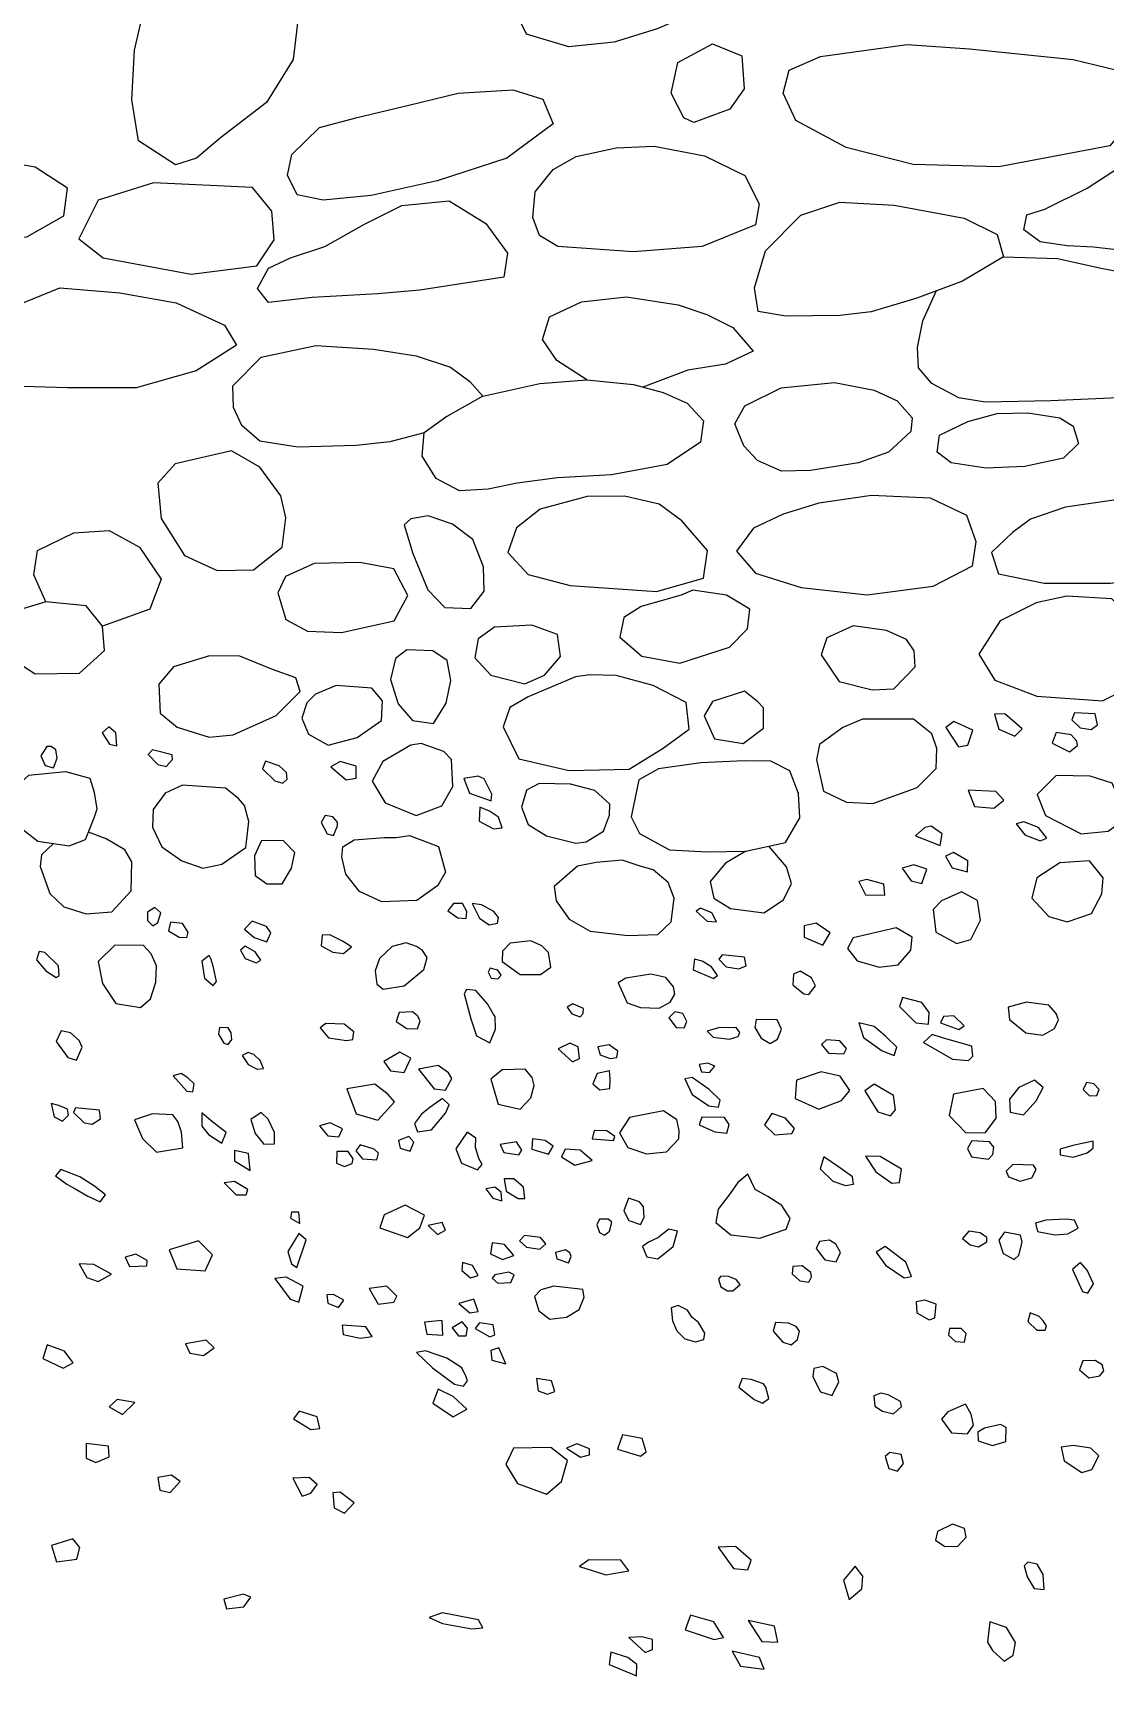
# Model space of a CAD drawing. Header units: millimetres. Extents: x 39 to 1913, y -1214 to 273.
# Drawn here: x 1059.03 to 1088.75, y 164.8 to 210.53 of the extents above; entities that cross this region are included whole.
import ezdxf

# ---------------------------------------------------------------- set-up
doc = ezdxf.new("R2010")
doc.units = ezdxf.units.MM
picture_1 = doc.add_image_def('image7.jpeg', size_in_pixel=(4032, 3024))

msp = doc.modelspace()

# ---------------------------------------------------------------- linework, layer by layer
at = {"color": 7, "true_color": 0xd6f5ff}
for points in [[(1072.858, 211.816), (1074.035, 212.842), (1075.344, 213.886), (1076.503, 214.73), (1077.547, 215.459), (1078.475, 215.559), (1079.784, 214.764), (1080.894, 214.25), (1081.192, 213.621), (1079.933, 212.677), (1078.757, 211.882), (1077.564, 211.17), (1076.338, 210.64), (1075.145, 210.275), (1073.886, 210.143), (1072.709, 210.491), (1072.461, 211.004), (1072.858, 211.816)], [(1062.987, 206.876), (1061.954, 207.538), (1061.769, 208.676), (1061.848, 210.052), (1062.139, 211.322), (1062.51, 212.724), (1062.828, 213.836), (1063.304, 214.603), (1065.051, 214.815), (1065.846, 214.894), (1066.402, 214.418), (1066.534, 212.83), (1066.402, 211.11), (1066.243, 209.787), (1065.502, 208.596), (1064.231, 207.617), (1063.569, 207.061), (1062.987, 206.876)], [(1078.684, 209.889), (1078.75, 208.976), (1078.351, 208.411), (1077.355, 208.046), (1077.072, 208.179), (1076.723, 208.86), (1076.906, 209.706), (1077.87, 210.221), (1078.684, 209.889)], [(1080.86, 209.872), (1083.268, 210.205), (1084.996, 210.088), (1087.87, 209.789), (1089.398, 209.424), (1089.929, 208.627), (1088.883, 207.398), (1085.81, 206.817), (1083.434, 206.884), (1081.574, 207.348), (1080.179, 208.096), (1079.83, 208.86), (1079.996, 209.491), (1080.86, 209.872)], [(1066.208, 207.156), (1066.974, 207.905), (1068.023, 208.188), (1069.456, 208.521), (1070.821, 208.854), (1072.337, 208.954), (1073.17, 208.688), (1073.453, 208.005), (1072.17, 207.056), (1070.238, 206.424), (1068.406, 206.024), (1067.074, 205.891), (1066.358, 206.041), (1066.091, 206.59), (1066.208, 207.156)], [(1087.087, 205.64), (1088.253, 206.222), (1089.152, 206.805), (1089.769, 207.504), (1090.385, 207.871), (1091.134, 207.904), (1092.567, 207.471), (1094.082, 207.121), (1095.131, 206.938), (1095.598, 206.639), (1095.681, 205.973), (1095.231, 205.307), (1093.732, 204.624), (1092.333, 204.424), (1090.685, 204.408), (1089.719, 204.441), (1088.436, 204.591), (1087.703, 204.624), (1086.954, 204.741), (1086.504, 205.074), (1086.588, 205.49), (1087.087, 205.64)], [(1075.201, 207.339), (1076.251, 207.389), (1077.65, 207.123), (1078.766, 206.574), (1079.165, 205.791), (1079.065, 205.208), (1077.583, 204.609), (1075.668, 204.459), (1073.586, 204.609), (1073.07, 204.909), (1072.886, 205.408), (1072.953, 206.124), (1073.453, 206.74), (1074.086, 207.106), (1075.201, 207.339)], [(1056.243, 207.139), (1054.661, 206.54), (1053.912, 206.107), (1054.011, 205.374), (1054.694, 204.692), (1055.91, 204.608), (1057.442, 204.842), (1058.858, 204.875), (1059.891, 205.458), (1059.991, 206.223), (1059.091, 206.806), (1057.842, 207.022), (1056.776, 207.139), (1056.243, 207.139)], [(1065.12, 206.24), (1062.372, 206.373), (1060.84, 205.89), (1060.307, 204.825), (1060.973, 204.292), (1063.421, 203.843), (1065.237, 204.076), (1065.72, 204.792), (1065.653, 205.591), (1065.12, 206.24)], [(1066.175, 204.293), (1067.124, 204.609), (1068.223, 205.225), (1069.256, 205.741), (1070.571, 205.874), (1071.587, 205.242), (1072.187, 204.426), (1072.087, 203.76), (1069.755, 203.394), (1068.589, 203.294), (1066.774, 203.194), (1065.558, 203.061), (1065.258, 203.444), (1065.558, 204.01), (1066.175, 204.293)], [(1081.403, 202.695), (1079.904, 202.678), (1079.138, 202.811), (1079.038, 203.461), (1079.337, 204.493), (1080.32, 205.475), (1081.403, 205.841), (1082.902, 205.758), (1084.85, 205.392), (1085.766, 204.942), (1085.933, 204.326), (1084.8, 203.644), (1083.535, 203.178), (1082.269, 202.795), (1081.403, 202.695)], [(1085.933, 204.326), (1087.432, 204.276), (1088.648, 204.01), (1090.613, 203.627), (1091.795, 203.311), (1092.811, 202.861), (1093.611, 202.478), (1093.944, 201.929), (1093.894, 201.43), (1092.911, 200.88), (1091.329, 200.597), (1089.53, 200.431), (1087.249, 200.331), (1085.433, 200.297), (1084.7, 200.414), (1083.951, 200.814), (1083.584, 201.246), (1083.551, 201.812), (1083.701, 202.545), (1084.068, 203.374)], [(1058.136, 202.508), (1058.775, 203.06), (1059.774, 203.46), (1061.44, 203.326), (1063.005, 203.043), (1064.337, 202.427), (1064.671, 201.878), (1063.555, 201.162), (1061.889, 200.696), (1059.991, 200.696), (1058.758, 200.729), (1057.892, 201.062), (1057.513, 201.625)], [(1074.385, 200.913), (1073.553, 201.446), (1073.153, 202.028), (1073.353, 202.661), (1074.235, 203.077), (1075.485, 203.211), (1076.917, 202.994), (1077.716, 202.728), (1078.432, 202.361), (1078.999, 201.712), (1078.233, 201.346), (1077.183, 201.179), (1075.94, 200.712)], [(1064.576, 200.747), (1065.358, 201.546), (1066.874, 201.862), (1068.473, 201.762), (1069.655, 201.579), (1070.605, 201.263), (1071.138, 200.863), (1071.504, 200.464), (1070.505, 199.897), (1069.872, 199.448), (1068.923, 199.198), (1067.99, 199.098), (1066.374, 199.048), (1065.325, 199.215), (1064.825, 199.648), (1064.592, 200.147), (1064.576, 200.747)], [(1071.504, 200.464), (1073.086, 200.813), (1074.385, 200.913), (1075.684, 200.78), (1076.501, 200.563), (1077.167, 200.264), (1077.616, 199.781), (1077.533, 199.182), (1076.617, 198.566), (1075.068, 198.283), (1073.569, 198.199), (1072.453, 198.049), (1071.654, 197.883), (1070.855, 197.833), (1070.205, 198.183), (1069.822, 198.799), (1069.872, 199.448)], [(1078.771, 200.195), (1079.77, 200.695), (1081.253, 200.844), (1082.352, 200.628), (1082.985, 200.328), (1083.401, 199.862), (1083.368, 199.479), (1082.752, 198.913), (1081.919, 198.614), (1080.587, 198.397), (1079.787, 198.38), (1079.121, 198.68), (1078.738, 199.08), (1078.488, 199.696), (1078.771, 200.195)], [(1084.167, 199.379), (1084.95, 199.762), (1085.766, 199.979), (1086.616, 199.995), (1087.498, 199.862), (1087.865, 199.629), (1088.015, 199.146), (1087.598, 198.747), (1086.532, 198.514), (1085.45, 198.464), (1084.484, 198.614), (1084.101, 198.913), (1084.167, 199.379)], [(1064.537, 198.949), (1062.977, 198.586), (1062.496, 198.052), (1062.582, 197.069), (1063.234, 196.044), (1064.142, 195.627), (1065.146, 195.648), (1065.937, 196.279), (1066.044, 197.09), (1065.905, 197.699), (1065.317, 198.49), (1064.537, 198.949)], [(1076.392, 197.464), (1075.431, 197.688), (1074.394, 197.678), (1073.09, 197.325), (1072.439, 196.812), (1072.193, 196.129), (1072.759, 195.52), (1073.924, 195.21), (1076.317, 195.05), (1077.621, 195.413), (1077.728, 196.182), (1077.023, 197.005), (1076.392, 197.464)], [(1083.916, 197.636), (1082.275, 197.705), (1080.822, 197.5), (1079.83, 197.192), (1079.01, 196.799), (1078.531, 196.167), (1079.061, 195.551), (1080.326, 195.158), (1082.155, 194.953), (1083.985, 195.193), (1085.079, 195.757), (1085.181, 196.423), (1084.925, 197.158), (1083.916, 197.636)], [(1090.601, 197.483), (1089.062, 197.585), (1087.66, 197.38), (1086.686, 197.055), (1086.19, 196.679), (1085.609, 196.132), (1085.797, 195.534), (1087.062, 195.278), (1088.908, 195.278), (1090.926, 195.569), (1091.387, 195.791), (1091.678, 196.679), (1091.336, 197.26), (1090.601, 197.483)], [(1071.227, 196.492), (1070.66, 196.909), (1069.987, 197.144), (1069.506, 197.058), (1069.324, 196.898), (1069.56, 196.097), (1069.976, 195.093), (1070.446, 194.602), (1071.173, 194.58), (1071.536, 195.061), (1071.526, 195.734), (1071.227, 196.492)], [(1059.384, 194.761), (1059.053, 195.508), (1059.16, 196.181), (1060.165, 196.673), (1061.148, 196.737), (1061.981, 196.277), (1062.59, 195.391), (1062.27, 194.558), (1060.955, 194.088)], [(1068.096, 195.851), (1066.824, 195.819), (1066.033, 195.467), (1065.82, 195.007), (1066.044, 194.27), (1066.642, 193.95), (1067.583, 193.907), (1069.047, 194.238), (1069.421, 194.933), (1069.036, 195.68), (1068.096, 195.851)], [(1077.001, 194.943), (1075.89, 194.633), (1075.409, 194.324), (1075.302, 193.779), (1075.911, 193.255), (1076.969, 193.063), (1078.337, 193.501), (1078.839, 194.014), (1078.903, 194.559), (1078.262, 194.943), (1077.322, 195.082), (1077.001, 194.943)], [(1088.939, 194.843), (1087.692, 194.918), (1086.846, 194.734), (1085.849, 194.236), (1085.253, 193.315), (1085.697, 192.589), (1086.857, 192.144), (1088.678, 192.014), (1089.882, 192.61), (1090.088, 193.195), (1089.578, 194.247), (1088.939, 194.843)], [(1060.506, 194.654), (1059.384, 194.761), (1058.262, 194.419), (1058.027, 193.863), (1058.327, 193.265), (1059.096, 192.763), (1060.325, 192.785), (1061.019, 193.415), (1060.955, 194.088), (1060.506, 194.654)], [(1073.577, 193.854), (1072.861, 194.11), (1071.825, 194.057), (1071.376, 193.736), (1071.28, 193.213), (1071.729, 192.732), (1072.669, 192.487), (1073.214, 192.732), (1073.652, 193.245), (1073.577, 193.854)], [(1083.247, 193.716), (1082.694, 193.965), (1081.773, 194.095), (1081.036, 193.759), (1080.884, 193.293), (1081.383, 192.556), (1082.293, 192.318), (1082.9, 192.35), (1083.486, 192.957), (1083.464, 193.401), (1083.247, 193.716)], [(1065.67, 192.882), (1064.762, 193.256), (1063.928, 193.266), (1062.924, 192.957), (1062.518, 192.476), (1062.56, 191.675), (1063.031, 191.29), (1063.918, 191.012), (1064.58, 191.077), (1065.777, 191.611), (1066.439, 192.273), (1066.322, 192.657), (1065.67, 192.882)], [(1070.115, 193.405), (1069.399, 193.427), (1069.079, 193.192), (1068.94, 192.604), (1069.154, 191.931), (1069.549, 191.472), (1070.137, 191.386), (1070.489, 191.952), (1070.617, 192.583), (1070.511, 193.138), (1070.115, 193.405)], [(1074.075, 192.683), (1073.416, 192.406), (1072.758, 192.129), (1072.256, 191.834), (1072.065, 191.298), (1072.498, 190.414), (1073.901, 190.086), (1075.564, 190.12), (1076.5, 190.709), (1077.227, 191.228), (1077.14, 191.973), (1076.222, 192.44), (1075.201, 192.717), (1074.473, 192.735), (1074.075, 192.683)], [(1068.427, 192.369), (1067.433, 192.444), (1066.867, 192.198), (1066.621, 191.963), (1066.482, 191.536), (1066.674, 191.098), (1067.219, 190.788), (1068.021, 191.002), (1068.694, 191.472), (1068.726, 192.017), (1068.427, 192.369)], [(1078.759, 192.285), (1077.87, 192.003), (1077.643, 191.603), (1077.925, 190.963), (1078.716, 190.833), (1079.28, 191.256), (1079.28, 191.819), (1079.128, 191.993), (1078.759, 192.285)], [(1085.979, 191.657), (1085.686, 191.646), (1085.806, 191.234), (1086.25, 191.039), (1086.456, 191.245), (1085.979, 191.657)], [(1088.483, 191.657), (1087.909, 191.689), (1087.833, 191.494), (1088.06, 191.267), (1088.364, 191.223), (1088.548, 191.353), (1088.483, 191.657)], [(1061.331, 191.131), (1061.13, 191.299), (1060.951, 191.131), (1061.152, 190.818), (1061.354, 190.773), (1061.354, 190.773), (1061.331, 191.131)], [(1083.442, 191.505), (1082.033, 191.505), (1081.48, 191.277), (1080.841, 190.811), (1080.754, 190.378), (1080.949, 189.511), (1081.589, 189.208), (1082.315, 189.175), (1083.54, 189.619), (1084.071, 190.14), (1084.093, 190.692), (1083.952, 191.104), (1083.442, 191.505)], [(1084.559, 191.44), (1084.342, 191.277), (1084.689, 190.746), (1084.949, 190.79), (1085.09, 191.202), (1084.559, 191.44)], [(1059.664, 190.656), (1059.538, 190.754), (1059.412, 190.754), (1059.25, 190.495), (1059.37, 190.222), (1059.601, 190.159), (1059.706, 190.425), (1059.664, 190.656)], [(1069.509, 190.789), (1068.729, 190.34), (1068.433, 189.792), (1068.792, 189.195), (1069.656, 188.843), (1070.366, 189.103), (1070.675, 189.644), (1070.633, 190.396), (1070.422, 190.614), (1069.79, 190.832), (1069.509, 190.789)], [(1087.811, 191.072), (1087.399, 191.137), (1087.291, 190.844), (1087.768, 190.606), (1087.985, 190.779), (1087.974, 190.898), (1087.811, 191.072)], [(1062.889, 190.523), (1062.342, 190.656), (1062.223, 190.53), (1062.489, 190.257), (1062.72, 190.194), (1062.903, 190.39), (1062.889, 190.523)], [(1066.057, 190.032), (1065.861, 190.215), (1065.475, 190.348), (1065.391, 190.131), (1065.735, 189.801), (1065.959, 189.731), (1066.078, 189.85), (1066.057, 190.032)], [(1067.548, 190.34), (1067.288, 190.185), (1067.716, 189.827), (1067.991, 189.876), (1067.991, 190.206), (1067.548, 190.34)], [(1079.486, 190.346), (1078.748, 190.356), (1077.545, 190.302), (1076.374, 190.129), (1075.832, 189.825), (1075.616, 188.807), (1075.843, 188.341), (1076.678, 187.886), (1077.729, 187.831), (1078.792, 187.853), (1079.898, 188.092), (1080.288, 188.774), (1080.255, 189.446), (1080.017, 190.075), (1079.486, 190.346)], [(1060.614, 189.861), (1059.943, 190.05), (1058.908, 189.952), (1058.482, 189.567), (1058.517, 189.008), (1058.698, 188.498), (1059.167, 188.128), (1060.034, 188.002), (1060.488, 188.177), (1060.726, 188.771), (1060.81, 189.022), (1060.74, 189.477), (1060.614, 189.861)], [(1071.371, 189.932), (1070.978, 189.869), (1071.132, 189.462), (1071.73, 189.244), (1071.751, 189.434), (1071.54, 189.855), (1071.371, 189.932)], [(1088.949, 189.739), (1088.342, 189.934), (1087.399, 189.945), (1086.868, 189.424), (1087.106, 188.839), (1088.093, 188.33), (1088.841, 188.406), (1089.285, 188.731), (1089.177, 189.197), (1088.949, 189.739)], [(1064.368, 189.598), (1063.176, 189.682), (1062.699, 189.458), (1062.363, 189.002), (1062.349, 188.512), (1062.601, 187.972), (1063.155, 187.587), (1063.744, 187.384), (1064.263, 187.489), (1064.936, 187.951), (1065.02, 188.673), (1064.9, 189.121), (1064.732, 189.311), (1064.368, 189.598)], [(1074.604, 189.532), (1073.93, 189.708), (1073.065, 189.729), (1072.714, 189.539), (1072.573, 189.068), (1072.763, 188.59), (1073.269, 188.274), (1074.084, 188.071), (1074.365, 188.106), (1074.85, 188.408), (1075.019, 188.85), (1075.026, 189.152), (1074.604, 189.532)], [(1085.724, 189.509), (1084.961, 189.544), (1085.135, 189.093), (1085.672, 189.041), (1085.95, 189.266), (1085.724, 189.509)], [(1071.687, 188.963), (1071.42, 189.068), (1071.399, 188.682), (1071.8, 188.471), (1072.039, 188.499), (1071.933, 188.794), (1071.687, 188.963)], [(1067.13, 188.841), (1067.018, 188.645), (1067.186, 188.33), (1067.361, 188.288), (1067.473, 188.554), (1067.473, 188.659), (1067.347, 188.806), (1067.13, 188.841)], [(1083.757, 188.503), (1083.497, 188.276), (1084.18, 188.005), (1084.234, 188.33), (1083.93, 188.547), (1083.757, 188.503)], [(1086.911, 188.503), (1086.499, 188.666), (1086.293, 188.612), (1086.532, 188.308), (1086.955, 188.135), (1087.139, 188.211), (1086.911, 188.503)], [(1059.6, 188.065), (1059.272, 187.75), (1059.23, 187.422), (1059.502, 186.674), (1059.887, 186.304), (1060.502, 186.115), (1061.215, 186.171), (1061.754, 186.751), (1061.768, 187.555), (1061.579, 187.89), (1061.062, 188.191), (1060.567, 188.374)], [(1065.98, 188.133), (1065.37, 188.147), (1065.174, 187.72), (1065.195, 187.173), (1065.517, 186.942), (1065.938, 186.949), (1066.197, 187.384), (1066.288, 187.811), (1065.98, 188.133)], [(1069.474, 188.288), (1070.275, 187.979), (1070.465, 187.27), (1070.254, 186.904), (1069.67, 186.483), (1068.707, 186.448), (1068.082, 186.736), (1067.702, 187.213), (1067.597, 187.691), (1067.618, 187.972), (1067.934, 188.162), (1068.778, 188.232), (1069.094, 188.232), (1069.474, 188.288)], [(1078.792, 187.853), (1078.228, 187.517), (1077.805, 187.008), (1077.903, 186.553), (1078.369, 186.26), (1079.29, 186.141), (1079.843, 186.499), (1080.06, 186.954), (1079.919, 187.42), (1079.435, 187.992)], [(1075.862, 187.431), (1075.37, 187.6), (1074.646, 187.537), (1074.126, 187.431), (1073.48, 186.876), (1073.536, 186.476), (1073.894, 185.963), (1074.478, 185.633), (1075.525, 185.513), (1076.354, 185.541), (1076.727, 185.893), (1076.811, 186.546), (1076.643, 186.982), (1076.221, 187.333), (1075.862, 187.431)], [(1084.548, 187.81), (1084.331, 187.712), (1084.516, 187.387), (1084.938, 187.279), (1084.949, 187.582), (1084.548, 187.81)], [(1088.321, 187.582), (1087.497, 187.528), (1086.857, 187.116), (1086.727, 186.553), (1087.193, 186.043), (1087.703, 185.892), (1088.375, 186.119), (1088.668, 186.672), (1088.7, 187.116), (1088.321, 187.582)], [(1082.152, 187.062), (1081.925, 187.008), (1082.109, 186.639), (1082.651, 186.629), (1082.619, 186.932), (1082.152, 187.062)], [(1083.453, 187.474), (1083.128, 187.376), (1083.377, 187.03), (1083.67, 186.954), (1083.811, 187.355), (1083.453, 187.474)], [(1085.22, 186.488), (1084.776, 186.726), (1084.223, 186.477), (1083.984, 186.239), (1084.06, 185.61), (1084.646, 185.296), (1085.036, 185.404), (1085.296, 185.935), (1085.22, 186.488)], [(1062.412, 186.29), (1062.202, 186.157), (1062.202, 185.933), (1062.356, 185.786), (1062.496, 185.877), (1062.58, 186.143), (1062.412, 186.29)], [(1070.943, 186.397), (1070.69, 186.397), (1070.535, 186.193), (1070.809, 186.003), (1071.041, 185.989), (1071.062, 186.179), (1070.943, 186.397)], [(1071.807, 186.179), (1071.47, 186.362), (1071.21, 186.397), (1071.414, 185.996), (1071.674, 185.807), (1071.906, 185.856), (1071.934, 186.017), (1071.807, 186.179)], [(1077.853, 186.141), (1077.536, 186.268), (1077.417, 186.19), (1077.726, 185.909), (1077.98, 185.895), (1077.853, 186.141)], [(1063.176, 185.849), (1062.847, 185.884), (1062.79, 185.639), (1063.085, 185.471), (1063.295, 185.457), (1063.33, 185.604), (1063.176, 185.849)], [(1065.504, 185.763), (1065.104, 185.91), (1064.894, 185.686), (1065.16, 185.462), (1065.518, 185.336), (1065.63, 185.588), (1065.504, 185.763)], [(1080.743, 185.859), (1080.407, 185.783), (1080.407, 185.469), (1080.927, 185.242), (1081.133, 185.588), (1080.743, 185.859)], [(1082.965, 185.729), (1081.773, 185.447), (1081.61, 185.155), (1081.881, 184.808), (1082.488, 184.635), (1083.02, 184.7), (1083.366, 185.112), (1083.41, 185.469), (1082.965, 185.729)], [(1062.097, 185.237), (1061.298, 185.244), (1060.835, 184.796), (1060.961, 184.186), (1061.326, 183.626), (1062.013, 183.514), (1062.293, 183.759), (1062.433, 184.221), (1062.454, 184.67), (1062.307, 185.006), (1062.097, 185.237)], [(1065.195, 185.062), (1064.915, 185.216), (1064.782, 185.104), (1064.915, 184.873), (1065.216, 184.754), (1065.35, 184.831), (1065.195, 185.062)], [(1067.614, 185.357), (1067.263, 185.532), (1067.046, 185.525), (1067.018, 185.223), (1067.34, 185.048), (1067.642, 185.013), (1067.866, 185.202), (1067.614, 185.357)], [(1069.375, 185.311), (1068.993, 185.21), (1068.634, 184.881), (1068.515, 184.539), (1068.563, 184.162), (1068.739, 184.026), (1069.318, 184.122), (1069.871, 184.574), (1069.959, 184.907), (1069.831, 185.1), (1069.665, 185.206), (1069.375, 185.311)], [(1072.833, 185.364), (1072.264, 185.301), (1072.046, 185.076), (1072.039, 184.795), (1072.538, 184.437), (1073.1, 184.437), (1073.389, 184.633), (1073.325, 185.041), (1073.143, 185.223), (1072.833, 185.364)], [(1059.74, 184.675), (1059.363, 185.039), (1059.202, 185.067), (1059.132, 184.836), (1059.384, 184.535), (1059.67, 184.354), (1059.761, 184.403), (1059.74, 184.675)], [(1063.92, 184.957), (1063.709, 184.803), (1063.786, 184.327), (1064.025, 184.13), (1064.116, 184.235), (1064.039, 184.628), (1063.976, 184.852), (1063.92, 184.957)], [(1077.839, 184.65), (1077.579, 184.804), (1077.375, 184.854), (1077.332, 184.558), (1077.902, 184.319), (1078.008, 184.403), (1077.839, 184.65)], [(1078.761, 184.917), (1078.135, 184.98), (1078.043, 184.861), (1078.247, 184.643), (1078.599, 184.593), (1078.803, 184.671), (1078.761, 184.917)], [(1071.92, 184.549), (1071.709, 184.605), (1071.653, 184.5), (1071.73, 184.331), (1071.92, 184.31), (1072.011, 184.415), (1071.92, 184.549)], [(1076.579, 184.347), (1076.157, 184.446), (1075.467, 184.333), (1075.256, 184.199), (1075.503, 183.651), (1075.876, 183.517), (1076.389, 183.496), (1076.699, 183.665), (1076.826, 183.89), (1076.79, 184.087), (1076.579, 184.347)], [(1080.619, 184.34), (1080.302, 184.53), (1080.112, 184.446), (1080.098, 184.15), (1080.401, 183.897), (1080.542, 183.883), (1080.724, 184.115), (1080.619, 184.34)], [(1071.788, 183.342), (1071.634, 183.618), (1071.31, 183.986), (1071.051, 184.017), (1070.99, 183.899), (1071.174, 183.201), (1071.327, 182.732), (1071.7, 182.539), (1071.858, 182.921), (1071.841, 183.267), (1071.788, 183.342)], [(1069.555, 183.399), (1069.182, 183.377), (1069.103, 183.131), (1069.397, 182.934), (1069.691, 182.925), (1069.766, 183.153), (1069.691, 183.285), (1069.555, 183.399)], [(1074.295, 183.495), (1074, 183.622), (1073.845, 183.53), (1073.972, 183.341), (1074.197, 183.263), (1074.281, 183.348), (1074.295, 183.495)], [(1076.826, 183.397), (1076.664, 183.236), (1076.861, 182.968), (1077.086, 182.954), (1077.156, 183.13), (1077.051, 183.348), (1076.826, 183.397)], [(1083.675, 183.657), (1083.135, 183.794), (1083.058, 183.546), (1083.504, 183.092), (1083.855, 183.058), (1083.88, 183.383), (1083.675, 183.657)], [(1087.194, 183.58), (1086.578, 183.665), (1086.064, 183.528), (1086.107, 183.186), (1086.56, 182.818), (1087.031, 182.75), (1087.348, 182.938), (1087.46, 183.177), (1087.4, 183.349), (1087.194, 183.58)], [(1064.53, 182.819), (1064.446, 182.952), (1064.201, 182.966), (1064.173, 182.784), (1064.32, 182.531), (1064.446, 182.496), (1064.544, 182.636), (1064.53, 182.819)], [(1067.93, 182.847), (1067.657, 183.057), (1067.152, 183.078), (1066.998, 182.959), (1067.222, 182.678), (1067.727, 182.601), (1067.902, 182.629), (1067.93, 182.847)], [(1078.529, 182.961), (1078.036, 182.954), (1077.726, 182.863), (1077.888, 182.694), (1078.339, 182.638), (1078.578, 182.715), (1078.627, 182.828), (1078.529, 182.961)], [(1079.662, 183.179), (1079.085, 183.186), (1079.043, 182.961), (1079.218, 182.673), (1079.472, 182.525), (1079.676, 182.645), (1079.781, 182.919), (1079.662, 183.179)], [(1082.981, 182.416), (1082.673, 182.715), (1082.356, 182.989), (1081.928, 183.092), (1082.057, 182.69), (1082.57, 182.313), (1082.904, 182.185), (1082.981, 182.416)], [(1084.557, 183.289), (1084.274, 183.272), (1084.189, 183.092), (1084.702, 182.912), (1084.848, 183.006), (1084.557, 183.289)], [(1060.308, 182.608), (1060.071, 182.817), (1059.813, 182.873), (1059.674, 182.58), (1059.995, 182.135), (1060.238, 182.058), (1060.392, 182.42), (1060.308, 182.608)], [(1074.142, 182.432), (1073.917, 182.53), (1073.593, 182.375), (1073.987, 182.009), (1074.184, 182.108), (1074.142, 182.432)], [(1075.241, 182.305), (1075.009, 182.488), (1074.692, 182.432), (1074.755, 182.206), (1075.037, 182.108), (1075.22, 182.129), (1075.241, 182.305)], [(1081.397, 182.595), (1081.029, 182.621), (1080.892, 182.493), (1081.089, 182.253), (1081.509, 182.236), (1081.586, 182.381), (1081.397, 182.595)], [(1085.062, 182.45), (1084.274, 182.672), (1083.957, 182.767), (1083.718, 182.553), (1084.523, 182.082), (1084.968, 182.048), (1085.088, 182.167), (1085.062, 182.45)], [(1065.33, 182.048), (1065.154, 182.216), (1064.993, 182.272), (1064.832, 182.188), (1064.993, 181.943), (1065.245, 181.81), (1065.421, 181.824), (1065.33, 182.048)], [(1069.203, 182.277), (1068.754, 182.018), (1068.944, 181.759), (1069.326, 181.718), (1069.503, 182.113), (1069.203, 182.277)], [(1063.323, 181.571), (1063.142, 181.689), (1062.92, 181.627), (1063.296, 181.202), (1063.463, 181.181), (1063.498, 181.404), (1063.323, 181.571)], [(1070.266, 181.909), (1069.721, 181.814), (1069.721, 181.814), (1070.157, 181.269), (1070.471, 181.228), (1070.648, 181.555), (1070.553, 181.705), (1070.266, 181.909)], [(1072.676, 181.812), (1072.042, 181.791), (1071.725, 181.53), (1071.93, 180.84), (1072.536, 180.699), (1072.831, 181.016), (1072.93, 181.354), (1072.874, 181.579), (1072.676, 181.812)], [(1075.016, 181.763), (1074.671, 181.692), (1074.551, 181.403), (1074.748, 181.234), (1075.023, 181.27), (1075.037, 181.537), (1075.016, 181.763)], [(1077.776, 181.242), (1077.305, 181.574), (1077.107, 181.542), (1077.305, 181.109), (1077.771, 180.793), (1078.033, 180.756), (1078.081, 180.954), (1077.776, 181.242)], [(1077.744, 181.975), (1077.503, 181.943), (1077.568, 181.735), (1077.787, 181.713), (1077.937, 181.895), (1077.744, 181.975)], [(1081.406, 181.62), (1080.883, 181.74), (1080.198, 181.508), (1080.164, 180.995), (1080.815, 180.704), (1081.449, 180.943), (1081.68, 181.217), (1081.406, 181.62)], [(1068.508, 181.391), (1067.732, 181.269), (1067.99, 180.574), (1068.59, 180.397), (1069.053, 180.901), (1068.876, 181.105), (1068.508, 181.391)], [(1082.887, 181.08), (1082.356, 181.397), (1082.091, 181.209), (1082.45, 180.627), (1082.801, 180.516), (1082.947, 180.678), (1082.887, 181.08)], [(1085.37, 181.277), (1084.548, 181.115), (1084.428, 180.524), (1084.891, 180.045), (1085.439, 180.053), (1085.73, 180.447), (1085.713, 180.918), (1085.37, 181.277)], [(1086.8, 181.508), (1086.364, 181.303), (1086.107, 180.978), (1086.124, 180.618), (1086.492, 180.541), (1086.843, 180.935), (1087.04, 181.303), (1086.8, 181.508)], [(1088.446, 181.403), (1088.234, 181.442), (1088.145, 181.247), (1088.318, 181.074), (1088.524, 181.08), (1088.591, 181.247), (1088.446, 181.403)], [(1059.744, 180.805), (1059.535, 180.854), (1059.618, 180.485), (1059.848, 180.366), (1060.015, 180.534), (1059.988, 180.701), (1059.744, 180.805)], [(1060.879, 180.673), (1060.21, 180.742), (1060.155, 180.61), (1060.447, 180.325), (1060.677, 180.283), (1060.907, 180.436), (1060.879, 180.673)], [(1070.389, 180.996), (1070.035, 180.751), (1069.803, 180.56), (1069.612, 180.302), (1069.694, 180.07), (1070.076, 180.124), (1070.471, 180.588), (1070.566, 180.819), (1070.389, 180.996)], [(1076.508, 180.652), (1075.566, 180.473), (1075.292, 180.045), (1075.523, 179.642), (1076.037, 179.463), (1076.594, 179.523), (1076.936, 179.882), (1076.945, 180.113), (1076.885, 180.404), (1076.508, 180.652)], [(1062.913, 180.541), (1062.342, 180.568), (1061.847, 180.408), (1062.07, 179.886), (1062.46, 179.51), (1063.184, 179.629), (1063.149, 180.067), (1063.045, 180.36), (1062.913, 180.541)], [(1064.389, 180.053), (1063.971, 180.373), (1063.714, 180.603), (1063.714, 180.227), (1063.902, 179.998), (1064.271, 179.761), (1064.271, 179.761), (1064.389, 180.053)], [(1065.357, 180.604), (1065.075, 180.416), (1065.194, 180.024), (1065.433, 179.734), (1065.723, 179.743), (1065.732, 180.058), (1065.553, 180.425), (1065.357, 180.604)], [(1067.267, 180.322), (1066.977, 180.237), (1067.207, 179.964), (1067.514, 179.93), (1067.608, 180.152), (1067.267, 180.322)], [(1078.203, 180.473), (1077.578, 180.481), (1077.501, 180.267), (1077.938, 180.07), (1078.272, 180.036), (1078.332, 180.276), (1078.203, 180.473)], [(1079.89, 180.447), (1079.513, 180.584), (1079.308, 180.267), (1079.599, 179.993), (1080.07, 180.028), (1080.147, 180.165), (1079.89, 180.447)], [(1069.451, 179.939), (1069.169, 179.828), (1069.212, 179.623), (1069.493, 179.538), (1069.587, 179.785), (1069.451, 179.939)], [(1071.071, 180.067), (1070.755, 179.598), (1070.909, 179.206), (1071.353, 179.018), (1071.489, 179.171), (1071.395, 179.333), (1071.301, 179.64), (1071.31, 179.896), (1071.071, 180.067)], [(1072.436, 179.794), (1071.984, 179.726), (1072.086, 179.504), (1072.504, 179.436), (1072.581, 179.564), (1072.436, 179.794)], [(1072.879, 179.879), (1072.862, 179.589), (1073.323, 179.453), (1073.451, 179.674), (1073.229, 179.828), (1072.879, 179.879)], [(1074.943, 180.101), (1074.585, 180.109), (1074.534, 179.879), (1075.122, 179.828), (1075.165, 179.939), (1074.943, 180.101)], [(1085.55, 179.797), (1085.062, 179.822), (1084.942, 179.608), (1085.053, 179.377), (1085.524, 179.317), (1085.644, 179.446), (1085.67, 179.651), (1085.55, 179.797)], [(1088.419, 179.811), (1087.86, 179.694), (1087.513, 179.593), (1087.508, 179.431), (1087.865, 179.37), (1088.257, 179.493), (1088.419, 179.621), (1088.419, 179.811)], [(1064.623, 179.554), (1064.623, 179.273), (1065.051, 179.005), (1065.051, 179.005), (1065.011, 179.473), (1064.623, 179.554)], [(1067.77, 179.53), (1067.455, 179.53), (1067.446, 179.206), (1067.668, 179.112), (1067.881, 179.197), (1067.907, 179.325), (1067.77, 179.53)], [(1068.495, 179.589), (1068.103, 179.709), (1067.984, 179.547), (1068.171, 179.325), (1068.563, 179.299), (1068.606, 179.478), (1068.495, 179.589)], [(1074.201, 179.564), (1073.783, 179.589), (1073.681, 179.376), (1074.056, 179.146), (1074.534, 179.282), (1074.201, 179.564)], [(1081.748, 178.829), (1081.363, 179.103), (1080.952, 179.377), (1080.858, 179.043), (1081.209, 178.709), (1081.56, 178.581), (1081.783, 178.624), (1081.748, 178.829)], [(1083.11, 179.035), (1082.519, 179.386), (1082.116, 179.394), (1082.399, 178.966), (1082.844, 178.65), (1083.058, 178.667), (1083.11, 179.035)], [(1060.329, 178.828), (1059.8, 179.03), (1059.66, 178.849), (1059.967, 178.626), (1060.176, 178.515), (1060.552, 178.292), (1060.893, 178.132), (1061.039, 178.327), (1060.733, 178.563), (1060.329, 178.828)], [(1078.948, 178.684), (1078.854, 178.898), (1078.572, 178.667), (1078.357, 178.367), (1078.024, 177.931), (1077.964, 177.563), (1078.375, 177.22), (1079.179, 177.126), (1079.916, 177.374), (1080.019, 177.674), (1079.796, 178.033), (1079.402, 178.282), (1079.051, 178.478), (1078.948, 178.684)], [(1086.766, 179.146), (1086.192, 179.163), (1086.012, 178.983), (1086.072, 178.829), (1086.398, 178.701), (1086.723, 178.795), (1086.843, 179.026), (1086.766, 179.146)], [(1064.623, 178.698), (1064.329, 178.657), (1064.663, 178.323), (1064.944, 178.323), (1064.984, 178.47), (1064.623, 178.698)], [(1071.839, 178.541), (1071.583, 178.489), (1071.779, 178.234), (1072.026, 178.165), (1072.009, 178.404), (1071.839, 178.541)], [(1072.359, 178.771), (1072.095, 178.771), (1072.154, 178.43), (1072.478, 178.225), (1072.666, 178.225), (1072.632, 178.541), (1072.359, 178.771)], [(1069.346, 178.042), (1068.771, 177.775), (1068.651, 177.413), (1069.413, 177.146), (1069.761, 177.413), (1069.882, 177.761), (1069.346, 178.042)], [(1075.843, 178.134), (1075.538, 178.23), (1075.414, 177.887), (1075.548, 177.619), (1075.875, 177.507), (1075.972, 177.7), (1075.961, 177.994), (1075.843, 178.134)], [(1066.202, 177.842), (1066.175, 177.681), (1066.429, 177.534), (1066.429, 177.534), (1066.403, 177.842), (1066.202, 177.842)], [(1070.377, 177.561), (1069.989, 177.48), (1070.243, 177.226), (1070.47, 177.347), (1070.47, 177.347), (1070.377, 177.561)], [(1074.975, 177.657), (1074.734, 177.651), (1074.659, 177.496), (1074.739, 177.287), (1074.873, 177.212), (1075.018, 177.319), (1075.077, 177.571), (1074.975, 177.657)], [(1087.665, 177.657), (1087.108, 177.622), (1086.826, 177.537), (1086.877, 177.306), (1087.357, 177.22), (1087.725, 177.246), (1088.008, 177.4), (1087.905, 177.622), (1087.665, 177.657)], [(1063.619, 177.052), (1062.803, 176.798), (1063.017, 176.277), (1063.807, 176.223), (1064.008, 176.664), (1063.619, 177.052)], [(1066.403, 177.253), (1066.095, 176.758), (1066.202, 176.41), (1066.349, 176.317), (1066.603, 177.079), (1066.403, 177.253)], [(1072.103, 176.946), (1071.762, 176.997), (1071.711, 176.69), (1072.052, 176.537), (1072.359, 176.648), (1072.103, 176.946)], [(1073.101, 177.142), (1072.657, 177.202), (1072.521, 177.049), (1072.717, 176.878), (1073.084, 176.818), (1073.246, 176.972), (1073.101, 177.142)], [(1076.663, 177.378), (1076.358, 177.132), (1076.095, 177.019), (1075.934, 176.896), (1076.047, 176.607), (1076.352, 176.553), (1076.776, 176.896), (1076.899, 177.319), (1076.663, 177.378)], [(1081.286, 176.963), (1081.115, 177.066), (1080.841, 177.032), (1080.746, 176.844), (1080.986, 176.527), (1081.294, 176.467), (1081.414, 176.732), (1081.286, 176.963)], [(1085.293, 177.272), (1084.976, 177.323), (1084.797, 177.117), (1085.011, 176.938), (1085.242, 176.886), (1085.473, 177.023), (1085.473, 177.143), (1085.293, 177.272)], [(1086.406, 177.212), (1085.961, 177.289), (1085.807, 177.066), (1085.927, 176.698), (1086.235, 176.535), (1086.364, 176.655), (1086.458, 177.015), (1086.406, 177.212)], [(1061.88, 176.678), (1061.586, 176.598), (1061.706, 176.343), (1062.188, 176.357), (1062.201, 176.504), (1061.88, 176.678)], [(1073.792, 176.801), (1073.519, 176.725), (1073.553, 176.554), (1073.877, 176.443), (1073.954, 176.614), (1073.911, 176.716), (1073.792, 176.801)], [(1083.23, 176.458), (1082.656, 176.895), (1082.408, 176.741), (1082.664, 176.373), (1083.187, 176.03), (1083.384, 176.065), (1083.23, 176.458)], [(1060.716, 176.397), (1060.314, 176.41), (1060.529, 176.036), (1060.836, 175.929), (1061.211, 176.129), (1060.716, 176.397)], [(1071.216, 176.366), (1070.935, 176.452), (1070.918, 176.23), (1071.165, 176.025), (1071.378, 176.094), (1071.216, 176.366)], [(1072.222, 176.187), (1071.839, 176.111), (1071.762, 176.017), (1071.915, 175.88), (1072.282, 175.898), (1072.376, 176.111), (1072.222, 176.187)], [(1078.525, 175.982), (1078.313, 176.066), (1078.105, 176.072), (1078.038, 175.992), (1078.102, 175.781), (1078.283, 175.663), (1078.437, 175.663), (1078.639, 175.838), (1078.525, 175.982)], [(1080.597, 176.173), (1080.355, 176.356), (1080.096, 176.345), (1080.075, 176.141), (1080.29, 175.942), (1080.538, 175.91), (1080.618, 176.055), (1080.597, 176.173)], [(1088.076, 176.456), (1087.849, 176.262), (1088.13, 175.652), (1088.276, 175.598), (1088.437, 175.857), (1088.254, 176.235), (1088.076, 176.456)], [(1066.055, 176.049), (1065.734, 176.009), (1066.162, 175.434), (1066.403, 175.354), (1066.523, 175.795), (1066.055, 176.049)], [(1068.838, 175.795), (1068.356, 175.728), (1068.597, 175.3), (1069.039, 175.354), (1069.119, 175.514), (1068.838, 175.795)], [(1074.278, 175.701), (1073.468, 175.795), (1073.11, 175.693), (1072.939, 175.505), (1073.058, 175.113), (1073.357, 174.883), (1073.826, 174.934), (1074.176, 175.147), (1074.312, 175.488), (1074.278, 175.701)], [(1067.366, 175.568), (1067.179, 175.554), (1067.206, 175.327), (1067.5, 175.207), (1067.647, 175.407), (1067.366, 175.568)], [(1071.25, 175.436), (1070.841, 175.317), (1071.139, 175.053), (1071.378, 175.095), (1071.25, 175.436)], [(1077.301, 174.941), (1077.178, 175.134), (1076.915, 175.263), (1076.727, 175.193), (1076.765, 174.839), (1076.883, 174.56), (1077.103, 174.335), (1077.403, 174.249), (1077.634, 174.319), (1077.656, 174.496), (1077.478, 174.785), (1077.301, 174.941)], [(1084.074, 175.295), (1083.756, 175.407), (1083.515, 175.364), (1083.532, 175.054), (1083.876, 174.865), (1084.031, 174.917), (1084.074, 175.295)], [(1068.263, 174.671), (1067.607, 174.712), (1067.634, 174.457), (1068.102, 174.35), (1068.437, 174.404), (1068.263, 174.671)], [(1070.372, 174.84), (1069.885, 174.797), (1069.954, 174.464), (1070.397, 174.439), (1070.372, 174.84)], [(1070.926, 174.805), (1070.653, 174.643), (1070.824, 174.422), (1071.045, 174.422), (1071.08, 174.635), (1070.926, 174.805)], [(1071.787, 174.72), (1071.412, 174.78), (1071.293, 174.626), (1071.694, 174.388), (1071.839, 174.447), (1071.787, 174.72)], [(1080.188, 174.678), (1079.973, 174.77), (1079.612, 174.786), (1079.548, 174.549), (1079.822, 174.243), (1080.048, 174.173), (1080.231, 174.313), (1080.285, 174.544), (1080.188, 174.678)], [(1086.922, 174.957), (1086.679, 175.054), (1086.614, 174.816), (1086.857, 174.574), (1087.094, 174.574), (1087.127, 174.692), (1087.035, 174.833), (1086.922, 174.957)], [(1063.837, 174.302), (1063.26, 174.195), (1063.381, 173.94), (1063.757, 173.873), (1064.052, 174.088), (1063.837, 174.302)], [(1084.763, 174.624), (1084.444, 174.624), (1084.41, 174.435), (1084.608, 174.263), (1084.857, 174.246), (1084.9, 174.486), (1084.763, 174.624)], [(1059.906, 173.994), (1059.423, 174.168), (1059.303, 173.793), (1059.866, 173.524), (1060.148, 173.672), (1059.906, 173.994)], [(1070.917, 173.534), (1070.508, 173.799), (1069.911, 174.003), (1069.664, 173.961), (1070.107, 173.534), (1070.713, 173.082), (1070.969, 173.023), (1071.079, 173.176), (1071.037, 173.287), (1070.917, 173.534)], [(1071.95, 174.089), (1071.728, 174.013), (1071.753, 173.748), (1072.137, 173.646), (1071.95, 174.089)], [(1081.307, 173.371), (1080.925, 173.57), (1080.683, 173.511), (1080.651, 173.28), (1080.866, 172.871), (1081.183, 172.764), (1081.377, 173.14), (1081.307, 173.371)], [(1088.48, 173.738), (1088.135, 173.722), (1088.044, 173.474), (1088.302, 173.253), (1088.605, 173.312), (1088.723, 173.452), (1088.669, 173.619), (1088.48, 173.738)], [(1070.684, 172.737), (1070.266, 172.939), (1070.118, 172.549), (1070.684, 172.172), (1071.061, 172.387), (1070.684, 172.737)], [(1073.405, 173.168), (1072.987, 173.236), (1073.041, 172.899), (1073.297, 172.805), (1073.499, 172.872), (1073.405, 173.168)], [(1079.351, 172.995), (1079.282, 173.09), (1078.938, 173.21), (1078.689, 173.236), (1078.603, 172.995), (1079.024, 172.652), (1079.256, 172.557), (1079.428, 172.686), (1079.351, 172.995)], [(1061.852, 172.572), (1061.369, 172.653), (1061.141, 172.452), (1061.516, 172.237), (1061.852, 172.572)], [(1083.082, 172.597), (1082.738, 172.785), (1082.534, 172.828), (1082.345, 172.758), (1082.367, 172.473), (1082.587, 172.334), (1082.889, 172.253), (1083.109, 172.457), (1083.082, 172.597)], [(1084.883, 172.525), (1084.393, 172.31), (1084.22, 172.112), (1084.496, 171.733), (1084.935, 171.707), (1085.107, 171.94), (1085.038, 172.249), (1084.883, 172.525)], [(1066.913, 172.172), (1066.414, 172.334), (1066.253, 172.118), (1066.738, 171.822), (1066.98, 171.849), (1066.913, 172.172)], [(1085.856, 171.965), (1085.408, 171.862), (1085.228, 171.75), (1085.236, 171.509), (1085.632, 171.38), (1086.002, 171.492), (1086.011, 171.879), (1085.856, 171.965)], [(1075.917, 171.572), (1075.377, 171.673), (1075.234, 171.277), (1075.874, 171.083), (1076.035, 171.201), (1075.917, 171.572)], [(1061.127, 171.365), (1060.51, 171.432), (1060.51, 171.03), (1060.778, 170.909), (1061.141, 171.07), (1061.127, 171.365)], [(1073.391, 171.324), (1072.354, 171.31), (1072.139, 170.853), (1072.462, 170.328), (1073.27, 170.031), (1073.687, 170.381), (1073.849, 170.96), (1073.391, 171.324)], [(1074.113, 171.428), (1073.826, 171.31), (1074.214, 171.058), (1074.458, 171.117), (1074.458, 171.285), (1074.113, 171.428)], [(1083.101, 171.131), (1082.783, 171.182), (1082.654, 171.071), (1082.757, 170.744), (1082.998, 170.666), (1083.162, 170.881), (1083.101, 171.131)], [(1088.36, 171.302), (1087.869, 171.381), (1087.536, 171.337), (1087.623, 170.952), (1088.106, 170.636), (1088.386, 170.715), (1088.579, 171.092), (1088.36, 171.302)], [(1062.871, 170.561), (1062.496, 170.494), (1062.549, 170.145), (1062.831, 170.078), (1063.113, 170.386), (1062.871, 170.561)], [(1066.684, 170.489), (1066.239, 170.476), (1066.495, 169.977), (1066.738, 170.058), (1066.913, 170.301), (1066.684, 170.489)], [(1067.546, 170.085), (1067.344, 170.072), (1067.384, 169.654), (1067.667, 169.506), (1067.936, 169.789), (1067.546, 170.085)], [(1084.52, 169.199), (1084.108, 168.997), (1084.055, 168.752), (1084.31, 168.577), (1084.669, 168.594), (1084.906, 168.84), (1084.853, 169.076), (1084.52, 169.199)], [(1060.138, 168.793), (1059.546, 168.604), (1059.68, 168.16), (1060.246, 168.227), (1060.327, 168.55), (1060.138, 168.793)], [(1078.509, 168.577), (1078.024, 168.564), (1078.455, 167.971), (1078.846, 167.931), (1078.94, 168.2), (1078.509, 168.577)], [(1074.442, 168.214), (1074.186, 168.025), (1074.913, 167.796), (1075.546, 167.904), (1075.331, 168.2), (1074.442, 168.214)], [(1081.822, 168.039), (1081.499, 167.648), (1081.661, 167.11), (1082.011, 167.406), (1082.038, 167.756), (1081.822, 168.039)], [(1086.87, 168.095), (1086.615, 168.147), (1086.51, 168.042), (1086.589, 167.744), (1086.791, 167.42), (1087.062, 167.385), (1087.036, 167.806), (1086.87, 168.095)], [(1064.866, 167.258), (1064.327, 167.123), (1064.394, 166.854), (1064.879, 166.908), (1065.068, 167.177), (1064.866, 167.258)], [(1071.384, 166.544), (1070.374, 166.746), (1070.011, 166.612), (1070.388, 166.45), (1071.196, 166.302), (1071.506, 166.329), (1071.384, 166.544)], [(1077.903, 166.49), (1077.257, 166.679), (1077.108, 166.275), (1077.917, 166.006), (1078.172, 166.06), (1077.903, 166.49)], [(1079.587, 166.369), (1078.859, 166.531), (1079.236, 165.952), (1079.681, 165.925), (1079.681, 165.925), (1079.587, 166.369)], [(1086.019, 166.333), (1085.555, 166.491), (1085.493, 165.93), (1085.633, 165.694), (1085.958, 165.405), (1086.203, 165.571), (1086.273, 165.922), (1086.019, 166.333)], [(1075.91, 166.073), (1075.546, 166.06), (1076.004, 165.642), (1076.206, 165.723), (1076.206, 166.006), (1075.91, 166.073)], [(1075.519, 165.508), (1075.048, 165.656), (1075.007, 165.306), (1075.762, 164.996), (1075.775, 165.306), (1075.519, 165.508)], [(1079.169, 165.508), (1078.415, 165.683), (1078.644, 165.265), (1079.304, 165.185), (1079.304, 165.185), (1079.169, 165.508)]]:
    msp.add_lwpolyline(points, dxfattribs=at)

# ---------------------------------------------------------------- pictures from other files: only their frames are drawn
image = msp.add_image(picture_1, insert=(892.393, -2.537), size_in_units=(341.376, 256.032), dxfattribs=at)
image.dxf.flags = 7

doc.saveas('drawing.dxf')
